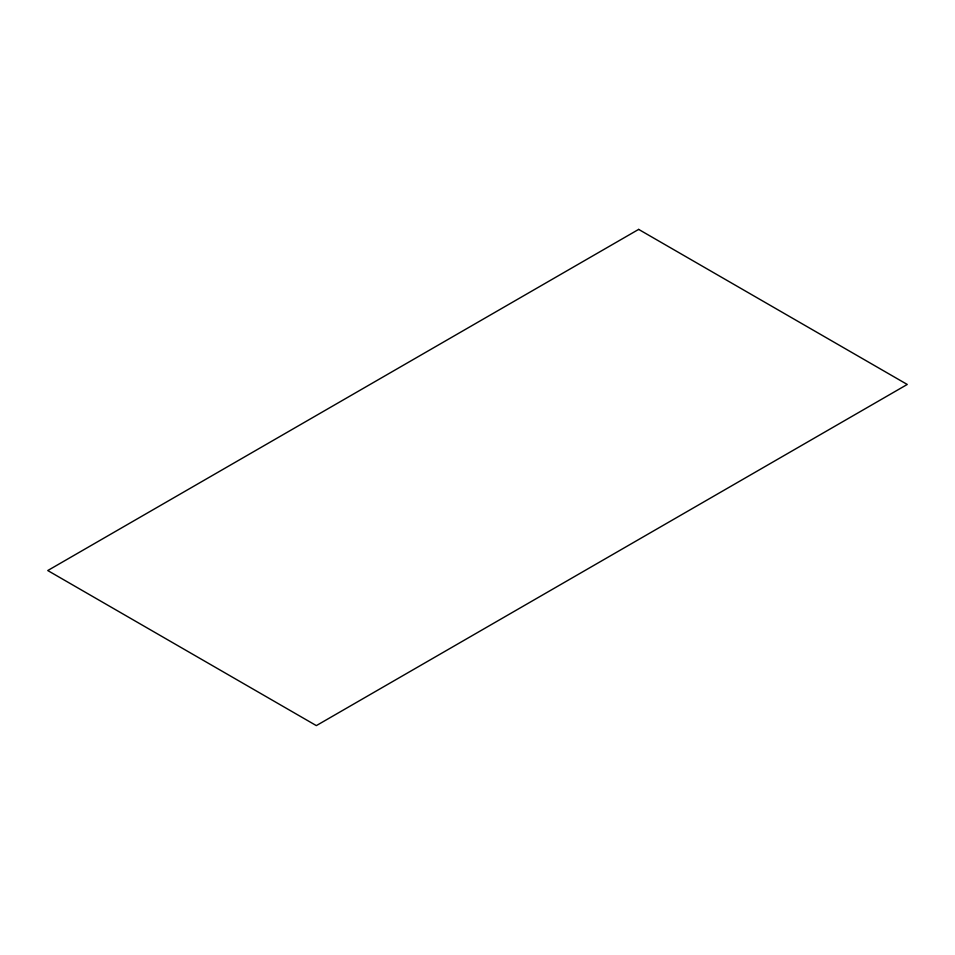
<?xml version="1.0" encoding="UTF-8"?>
<svg xmlns="http://www.w3.org/2000/svg" width="955" height="955" viewBox="0 0 955 955"><rect width="100%" height="100%" fill="white"/><g stroke="black" fill="none" stroke-linecap="round" stroke-linejoin="round"><path stroke-width="1.43" d="M638.656 229.391L47.75 570.541L316.344 725.609L907.25 384.459L638.656 229.391"/></g></svg>
